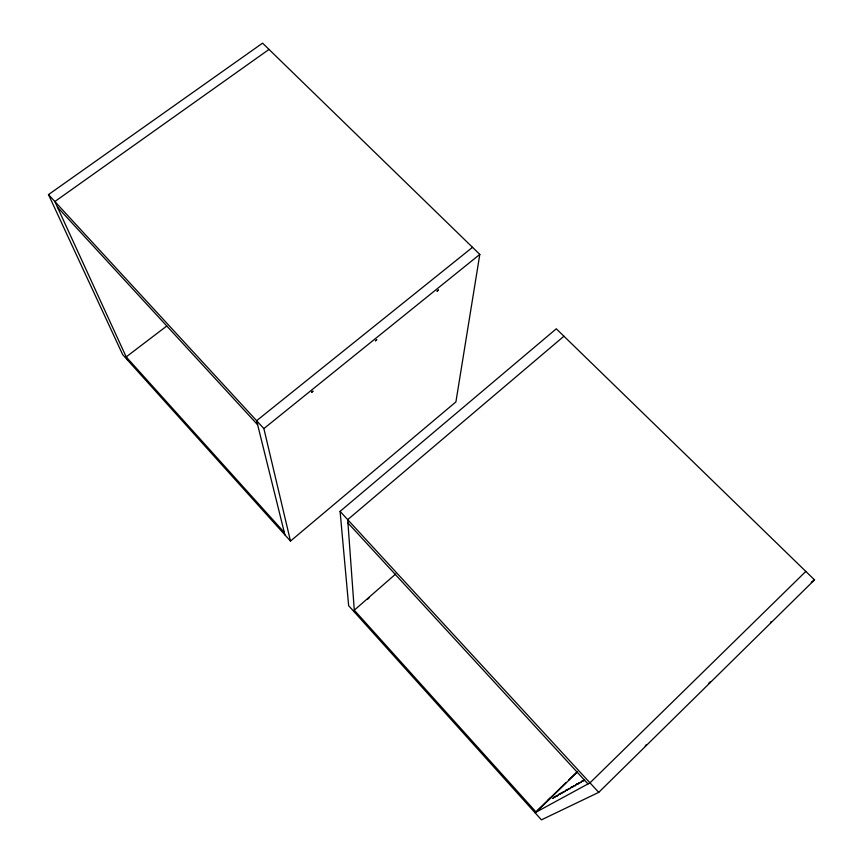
<?xml version="1.0" encoding="UTF-8"?>
<svg xmlns="http://www.w3.org/2000/svg" width="863" height="863" viewBox="0 0 863 863"><rect width="100%" height="100%" fill="white"/><g stroke="black" fill="none" stroke-linecap="round" stroke-linejoin="round"><path stroke-width="1.29" d="M479.806 254.402L455.912 401.899L290.486 541.069L122.686 354.661L48.479 194.607L262.557 43.15L479.806 254.402L263.873 428.587L290.486 541.069M708.944 683.302L710.292 682.018L709.008 683.28M574.154 785.546L572.137 787.466L574.154 785.524M566.344 790.012L564.467 791.835L566.408 789.969M367.379 599.407L368.997 597.994M578.501 783.41C575.837 786.204 581.468 780.486 578.793 783.302M584.294 780.087L583.388 781.047L584.575 779.828M645.718 745.503C643.938 747.423 647.725 743.518 645.912 745.47M598.739 792.363L814.521 579.882L556.301 328.792L340.087 511.381L348.641 605.675L541.435 819.85L598.739 792.363L340.087 511.381M555.945 796.301C553.474 798.868 558.62 793.658 556.15 796.236M560.508 793.69C558.037 796.247 563.226 791.026 560.734 793.615M562.881 792.331C560.324 794.996 565.653 789.613 563.118 792.256M805.815 571.425L589.979 782.849L535.028 812.73M536.948 810.853L565.837 782.752M568.717 779.936L577.39 771.5M577.563 771.802L536.139 812.115L354.283 610.173L395.696 574.003M771.144 622.018L770.497 622.719L771.328 621.856M563.938 336.214L347.703 519.645L354.423 612.094M472.514 247.325L256.624 420.713L284.93 534.887M166.775 326.02L126.192 356.915L284.337 532.514M811.263 582.255L814.521 579.882M269.008 49.428L54.854 201.532L127.735 360.259M48.479 194.607L263.873 428.587M57.4 207.066L257.627 424.747M347.94 522.935L587.994 783.928M437.12 291.068L438.361 290.054L437.12 291.068M557.379 795.859L559.235 794.068L557.379 795.859M554.747 796.646L552.935 798.383L554.747 796.646M311.662 392.255L312.891 391.252L311.662 392.255M375.459 340.756L376.689 339.839L375.459 340.756M580.529 782.622L582.547 780.702L580.529 782.622M576.872 783.982L574.844 785.934L576.872 783.96M571.5 787.067L569.58 788.922L571.5 787.045M567.023 790.314L568.922 788.523L567.023 790.314M550.853 797.595L548.07 800.271L550.853 797.595"/></g></svg>
